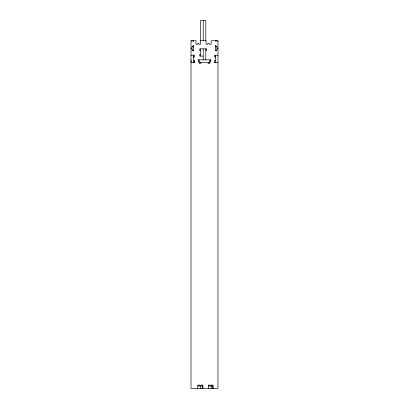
<?xml version="1.0" encoding="UTF-8"?>
<svg xmlns="http://www.w3.org/2000/svg" width="409" height="409" viewBox="0 0 409 409"><rect width="100%" height="100%" fill="white"/><g stroke="black" fill="none" stroke-linecap="round" stroke-linejoin="round"><path stroke-width="0.61" d="M191.018 59.867L191.018 62.475L194.888 62.475M215.364 46.427C217.041 44.366 217.317 49.423 216.678 50.159L215.374 50.159L215.374 45.379M203.201 20.45L203.201 40.742M200.594 40.742L206.09 40.742L206.09 44.218L207.828 44.218L207.828 43.349L209.423 43.349L209.423 44.218L211.162 44.218L211.162 40.742L217.982 40.742L217.971 388.55L191.018 388.55L191.018 40.742L195.942 40.742L195.942 44.218L197.68 44.218L197.68 43.349L198.856 43.349L198.856 44.218L200.594 44.218L200.594 20.45L205.809 20.45L205.809 40.742M191.018 40.987L193.626 40.987M215.374 40.987L217.982 40.987M192.061 46.534L193.626 46.534M215.374 46.534L216.939 46.534M191.018 47.986L191.34 47.986M217.66 47.986L217.982 47.986M191.018 48.855L191.34 48.855M217.66 48.855L217.982 48.855M192.061 50.159L193.626 50.159L193.626 45.379M200.594 50.593L199.725 50.593L199.725 48.855L206.678 48.855L206.678 50.593L205.809 50.593M200.594 54.361L199.725 54.361L199.725 56.099L203.201 56.099M191.018 55.23L194.495 55.23L194.495 56.969L193.626 56.969M217.982 55.23L214.495 55.23L214.495 56.969L215.364 56.969M197.976 59.867L211.024 59.867M193.626 60.736L194.52 60.736L194.52 62.475M214.495 60.736L215.39 60.736M199.152 61.606L198.268 61.606L198.283 59.867M209.863 61.606L210.742 61.606L210.742 59.867M199.137 62.475L209.873 62.475M214.112 62.475L217.982 62.475M197.68 385.943L202.332 385.943L202.332 388.55M208.36 385.943L212.9 385.943L212.9 388.55M193.626 46.427C191.944 44.366 191.673 49.423 192.322 50.159A0.654 0.654 0 0 0 192.971 50.813A0.654 0.654 0 0 0 193.626 50.159M215.39 45.736L215.39 46.989M215.39 55.113L215.39 56.989M215.374 40.742L215.374 41.089M215.374 55.23L215.374 62.475M214.52 60.736L214.495 62.475M213.043 388.55L213.043 385.074L211.305 385.074L211.305 385.943M211.162 385.943L211.162 388.55M210.134 385.943L210.134 385.074L208.396 385.074L208.396 388.55M209.863 59.867L209.863 63.349L208.125 63.349L208.125 62.475M205.809 48.855L205.809 59.867M203.201 48.855L203.201 59.867M202.9 388.55L202.9 385.074L201.162 385.074L201.162 385.943M200.875 62.475L200.875 63.349L199.137 63.349L199.137 59.867M200.594 48.855L200.594 56.099M200.594 385.943L200.594 388.55M199.566 385.943L199.566 385.074L197.828 385.074L197.828 388.55M194.495 60.736L194.495 62.475M193.651 45.736L193.651 46.989M193.651 55.113L193.651 56.989M193.626 40.742L193.626 41.089M193.626 55.23L193.626 62.475M216.668 50.159A0.654 0.654 0 0 1 216.013 50.813A0.654 0.654 0 0 1 215.364 50.159"/></g></svg>
